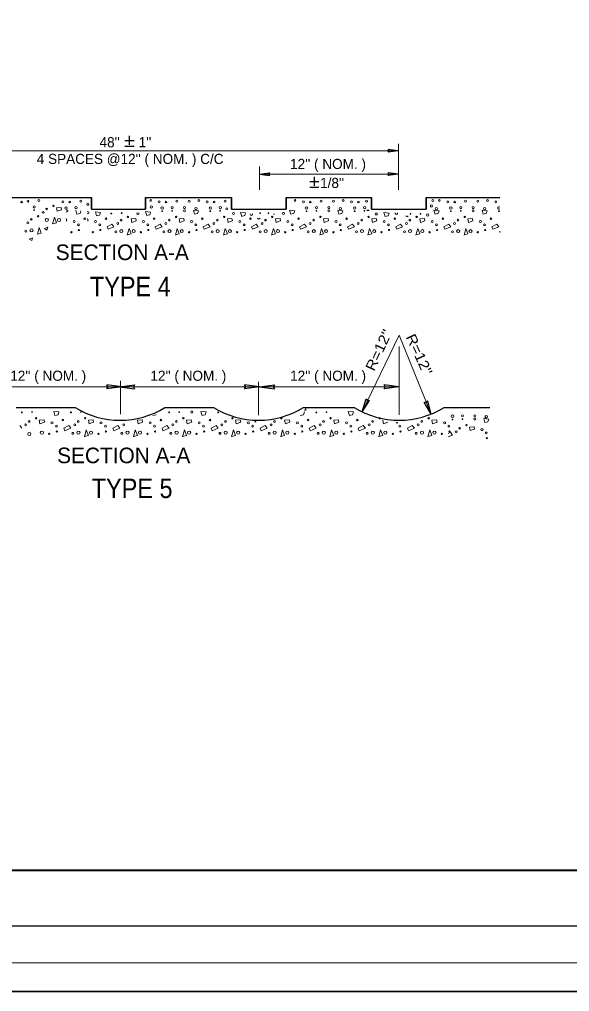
# Model space of a CAD drawing. Extents: x 290 to 799, y -237 to 274.
# Drawn here: x 636.8 to 711, y 9.9 to 141 of the extents above; entities that cross this region are included whole.
import ezdxf

# ---------------------------------------------------------------- set-up
doc = ezdxf.new("R2010")
doc.units = 0
doc.header["$LTSCALE"] = 0.52
doc.layers.add('1', color=7, linetype='Continuous', lineweight=13)
doc.layers.add('36', color=7, linetype='Continuous', lineweight=35)
doc.layers.add('60', color=7, linetype='Continuous')

msp = doc.modelspace()

# ---------------------------------------------------------------- linework, layer by layer
at = {"layer": '1', "lineweight": 25}
for p, q in [((651.0354, 124.6653), (652.2599, 124.6653)), ((651.6459, 124.0629), (651.6459, 125.2706)), ((651.0354, 123.9039), (652.2599, 123.9039)), ((687.8578, 123.2644), (686.5167, 123.4487)), ((687.8578, 123.2644), (686.5167, 123.0802)), ((669.179, 120.1131), (670.5201, 120.2973)), ((669.179, 120.1131), (670.5201, 119.9288)), ((676.5613, 118.5396), (676.5613, 119.7473)), ((687.8529, 120.1058), (686.5118, 120.2901)), ((687.8529, 120.1058), (686.5118, 119.9216)), ((675.9508, 119.142), (677.1753, 119.142)), ((675.9508, 118.3806), (677.1753, 118.3806)), ((650.6164, 91.4322), (648.61, 91.7079)), ((650.6164, 91.4322), (648.61, 91.1566)), ((650.3203, 91.4303), (652.3266, 91.7059)), ((650.3203, 91.4303), (652.3266, 91.1546)), ((669.1691, 91.4322), (667.1628, 91.7079)), ((669.1691, 91.4322), (667.1628, 91.1566)), ((669.1699, 91.4303), (671.1762, 91.7059)), ((669.1699, 91.4303), (671.1762, 91.1546)), ((687.9587, 91.4236), (685.9524, 91.6993)), ((687.9587, 91.4236), (685.9524, 91.148)), ((682.9919, 88.0725), (683.5609, 89.8235)), ((682.9919, 88.0725), (684.0121, 89.6052)), ((692.2827, 87.7591), (691.3683, 89.3571)), ((692.2827, 87.7591), (691.8332, 89.5444)), ((636.3495, 88.6513), (644.3233, 88.6513)), ((656.4267, 88.6513), (662.9774, 88.6513)), ((675.0808, 88.6513), (681.9393, 88.6513)), ((694.0427, 88.6513), (700.1986, 88.6513)), ((447.9023, 18.7664), (792.8764, 18.7664))]:
    msp.add_line(p, q, dxfattribs=at)
at = {"layer": '1', "lineweight": 35}
for p, q in [((646.5047, 115.3888), (646.5047, 116.9638)), ((653.8043, 115.3888), (653.8043, 116.9638)), ((665.3735, 115.3888), (665.3735, 116.9638)), ((672.7764, 115.3888), (672.7764, 116.9638)), ((684.2768, 115.3888), (684.2768, 116.9638)), ((691.6451, 115.3888), (691.6451, 116.9638))]:
    msp.add_line(p, q, dxfattribs=at)
at = {"layer": '1'}
for p, q in [((643.1202, 114.126), (643.1169, 114.1258)), ((643.1754, 113.8224), (643.1202, 114.126)), ((644.3988, 115.2482), (644.5643, 114.7239)), ((646.0019, 114.126), (645.9987, 114.1258)), ((646.0571, 113.8224), (646.0019, 114.126)), ((643.1169, 113.8027), (643.1754, 113.8224)), ((645.9987, 113.8027), (646.0571, 113.8224)), ((682.991, 88.0726), (687.991, 98.403)), ((692.282, 87.7585), (687.991, 98.403)), ((688.006, 87.6813), (688.006, 96.8716)), ((650.4318, 87.7438), (650.4318, 92.2545)), ((669.0438, 87.6248), (669.0438, 92.0943)), ((650.3199, 91.4312), (669.1696, 91.4312)), ((669.1696, 91.4312), (688.0192, 91.4312)), ((654.7868, 87.5912), (655.2465, 87.685)), ((685.7845, 86.9438), (685.8783, 86.4561)), ((685.8689, 86.4654), (686.4788, 86.6718)), ((637.13, 85.8462), (636.8486, 86.2216)), ((694.8903, 85.3054), (694.5703, 85.1251)), ((695.1663, 84.9375), (694.8903, 85.3054)), ((694.5943, 84.7074), (695.1663, 84.9375)), ((432.9033, 13.7665), (792.8764, 13.7665))]:
    msp.add_line(p, q, dxfattribs=at)
at = {"layer": '1', "lineweight": 40}
msp.add_line((462.9011, 26.2657), (787.8765, 26.2657), dxfattribs=at)
at = {"layer": '1', "lineweight": 35}
msp.add_lwpolyline([(426.7156, 9.899), (799.0729, 9.899), (799.0729, 273.8957), (426.7156, 273.8957)], close=True, dxfattribs=at)
at = {"layer": '1', "lineweight": 25}
for points in [[(686.5167, 123.0802), (686.6205, 123.2663), (686.5167, 123.4487)], [(670.5201, 120.2973), (670.4163, 120.1113), (670.5201, 119.9288)], [(686.5118, 119.9216), (686.6156, 120.1078), (686.5118, 120.2901)], [(648.61, 91.1566), (648.7653, 91.4351), (648.61, 91.7079)], [(652.3266, 91.7059), (652.1713, 91.4274), (652.3266, 91.1546)], [(667.1628, 91.1566), (667.3181, 91.4351), (667.1628, 91.7079)], [(671.1762, 91.7059), (671.021, 91.4274), (671.1762, 91.1546)], [(685.9524, 91.148), (686.1076, 91.4265), (685.9524, 91.6993)], [(683.5609, 89.8235), (683.7273, 89.5861), (684.0121, 89.6052)], [(691.3683, 89.3571), (691.6559, 89.3209), (691.8332, 89.5444)]]:
    msp.add_lwpolyline(points, dxfattribs=at)
at = {"layer": '1'}
for points in [[(682.9984, 117.1048), (682.996, 117.0948), (682.9807, 117.1047)], [(641.8934, 115.1208), (642.4913, 115.3232), (642.4361, 115.6267), (641.8107, 115.5899), (641.9026, 115.1117)], [(641.2957, 113.4284), (641.8107, 113.5663), (641.5256, 114.3114), (641.2863, 113.41)], [(644.5275, 114.7239), (644.9782, 114.8158), (645.0978, 115.1746)], [(647.169, 114.5178), (647.6196, 114.6097), (647.7393, 114.9684), (647.0402, 115.042), (647.2058, 114.5178)], [(651.9438, 113.6202), (652.5417, 113.8224), (652.4864, 114.126), (651.861, 114.0893), (651.953, 113.611)], [(653.9206, 114.5361), (654.3712, 114.6281), (654.4908, 114.9868), (653.7918, 115.0604), (653.9573, 114.5361)], [(658.4283, 113.6202), (659.0262, 113.8224), (658.971, 114.126), (658.3455, 114.0893), (658.4375, 113.611)], [(660.3783, 114.7239), (660.829, 114.8158), (660.9486, 115.1746), (660.2495, 115.2482), (660.4151, 114.7239)], [(664.9128, 113.6202), (665.5108, 113.8224), (665.4555, 114.126), (664.8301, 114.0893), (664.922, 113.611)], [(666.7278, 114.4293), (667.1785, 114.5213), (667.2981, 114.88), (666.5991, 114.9536), (666.7646, 114.4293)], [(671.3974, 113.6202), (671.9953, 113.8224), (671.9401, 114.126), (671.3146, 114.0893), (671.4066, 113.611)], [(673.3474, 114.7239), (673.798, 114.8158), (673.9177, 115.1746), (673.2186, 115.2482), (673.3842, 114.7239)], [(677.8819, 113.6202), (678.4798, 113.8224), (678.4246, 114.126), (677.7992, 114.0893), (677.8911, 113.611)], [(679.8319, 114.7239), (680.2826, 114.8158), (680.4022, 115.1746), (679.7032, 115.2482), (679.8687, 114.7239)], [(684.3665, 113.6202), (684.9643, 113.8224), (684.9092, 114.126), (684.2837, 114.0893), (684.3757, 113.611)], [(686.0712, 114.4047), (686.5218, 114.4967), (686.6413, 114.8554), (685.9423, 114.929), (686.1079, 114.4047)], [(690.851, 113.6202), (691.4489, 113.8224), (691.3937, 114.126), (690.7683, 114.0893), (690.8602, 113.611)], [(692.801, 114.7239), (693.2517, 114.8158), (693.3713, 115.1746), (692.6723, 115.2482), (692.8378, 114.7239)], [(697.3355, 113.6202), (697.9334, 113.8224), (697.8783, 114.126), (697.2528, 114.0893), (697.3448, 113.611)], [(699.2856, 114.7239), (699.7362, 114.8158), (699.8558, 115.1746), (699.1568, 115.2482), (699.3223, 114.7239)], [(639.2335, 112.0215), (639.7486, 112.1594), (639.4635, 112.9045), (639.2243, 112.0031)], [(651.346, 111.9278), (651.861, 112.0657), (651.5759, 112.8107), (651.3367, 111.9093)], [(657.8305, 111.9278), (658.3455, 112.0657), (658.0605, 112.8107), (657.8213, 111.9093)], [(664.3151, 111.9278), (664.8301, 112.0657), (664.545, 112.8107), (664.3058, 111.9093)], [(670.7996, 111.9278), (671.3146, 112.0657), (671.0295, 112.8107), (670.7903, 111.9093)], [(677.2841, 111.9278), (677.7992, 112.0657), (677.5141, 112.8107), (677.2748, 111.9093)], [(683.7687, 111.9278), (684.2837, 112.0657), (683.9986, 112.8107), (683.7594, 111.9093)], [(690.2532, 111.9278), (690.7683, 112.0657), (690.4832, 112.8107), (690.2439, 111.9093)], [(696.7378, 111.9278), (697.2528, 112.0657), (696.9677, 112.8107), (696.7285, 111.9093)], [(612.6208, 91.4312), (631.4703, 91.4312), (650.3199, 91.4312)], [(641.5583, 87.5912), (642.0179, 87.685), (642.14, 88.0509), (641.427, 88.126), (641.5958, 87.5912)], [(661.401, 87.5912), (661.8607, 87.685), (661.9827, 88.0509), (661.2696, 88.126), (661.4385, 87.5912)], [(674.6295, 87.5912), (675.0891, 87.685), (675.2111, 88.0509)], [(681.2437, 87.5912), (681.7033, 87.685), (681.8253, 88.0509), (681.1123, 88.126), (681.2813, 87.5912)], [(639.5693, 86.4654), (640.1792, 86.6718), (640.1228, 86.9814), (639.4849, 86.9438), (639.5788, 86.4561)], [(646.1836, 86.4654), (646.7933, 86.6718), (646.7371, 86.9814), (646.0991, 86.9438), (646.1929, 86.4561)], [(652.7978, 86.4654), (653.4076, 86.6718), (653.3513, 86.9814), (652.7133, 86.9438), (652.8072, 86.4561)], [(659.412, 86.4654), (660.0218, 86.6718), (659.9655, 86.9814), (659.3276, 86.9438), (659.4213, 86.4561)], [(666.0262, 86.4654), (666.6361, 86.6718), (666.5798, 86.9814), (665.9418, 86.9438), (666.0356, 86.4561)], [(672.6404, 86.4654), (673.2503, 86.6718), (673.1939, 86.9814), (672.556, 86.9438), (672.6498, 86.4561)], [(679.2548, 86.4654), (679.8645, 86.6718), (679.8083, 86.9814), (679.1703, 86.9438), (679.2641, 86.4561)], [(692.4832, 86.4654), (693.093, 86.6718), (693.0367, 86.9814), (692.3987, 86.9438), (692.4925, 86.4561)], [(699.5078, 86.6483), (699.9583, 86.7403), (700.078, 87.099), (699.3789, 87.1726), (699.5445, 86.6483)], [(645.5738, 84.7391), (646.0991, 84.8798), (645.8083, 85.6398), (645.5643, 84.7203)], [(652.188, 84.7391), (652.7133, 84.8798), (652.4226, 85.6398), (652.1785, 84.7203)], [(658.8022, 84.7391), (659.3276, 84.8798), (659.0368, 85.6398), (658.7928, 84.7203)], [(665.4165, 84.7391), (665.9418, 84.8798), (665.651, 85.6398), (665.407, 84.7203)], [(672.0308, 84.7391), (672.556, 84.8798), (672.2653, 85.6398), (672.0213, 84.7203)], [(678.6449, 84.7391), (679.1703, 84.8798), (678.8794, 85.6398), (678.6355, 84.7203)], [(685.2592, 84.7391), (685.7845, 84.8798), (685.4938, 85.6398), (685.2497, 84.7203)], [(691.8733, 84.7391), (692.3987, 84.8798), (692.1079, 85.6398), (691.8639, 84.7203)], [(697.5577, 85.5446), (698.1556, 85.7468), (698.1003, 86.0504), (697.4749, 86.0137), (697.5669, 85.5353)]]:
    msp.add_lwpolyline(points, dxfattribs=at)
for points in [[(640.1918, 112.7753), (640.615, 112.9501), (640.523, 112.5638)], [(648.7521, 112.6912), (649.5523, 113.0131), (649.2764, 113.381), (648.6233, 113.0131)], [(655.2367, 112.6912), (656.0368, 113.0131), (655.761, 113.381), (655.1078, 113.0131)], [(661.7212, 112.6912), (662.5214, 113.0131), (662.2455, 113.381), (661.5924, 113.0131)], [(668.2058, 112.6912), (669.0059, 113.0131), (668.73, 113.381), (668.0769, 113.0131)], [(674.6903, 112.6912), (675.4905, 113.0131), (675.2146, 113.381), (674.5615, 113.0131)], [(681.1748, 112.6912), (681.975, 113.0131), (681.6991, 113.381), (681.046, 113.0131)], [(687.6593, 112.6912), (688.4595, 113.0131), (688.1837, 113.381), (687.5306, 113.0131)], [(694.1439, 112.6912), (694.9441, 113.0131), (694.6682, 113.381), (694.0151, 113.0131)], [(700.6284, 112.6912), (701.4286, 113.0131), (701.1528, 113.381), (700.4996, 113.0131)], [(638.1298, 111.3684), (638.5528, 111.5432), (638.4609, 111.1568)], [(675.2532, 88.2643), (675.3843, 88.4831), (675.472, 88.3518)], [(668.5428, 86.7008), (668.6249, 86.8812), (668.6578, 86.6681)], [(687.5658, 86.5823), (687.7626, 86.5385), (687.6969, 86.6698)], [(642.928, 85.5178), (643.7443, 85.8462), (643.4628, 86.2216), (642.7967, 85.8462)], [(649.5423, 85.5178), (650.3584, 85.8462), (650.0771, 86.2216), (649.4109, 85.8462)], [(656.1565, 85.5178), (656.9727, 85.8462), (656.6913, 86.2216), (656.0251, 85.8462)], [(662.7708, 85.5178), (663.587, 85.8462), (663.3056, 86.2216), (662.6393, 85.8462)], [(669.385, 85.5178), (670.2012, 85.8462), (669.9198, 86.2216), (669.2536, 85.8462)], [(675.9992, 85.5178), (676.8154, 85.8462), (676.534, 86.2216), (675.8678, 85.8462)], [(682.6134, 85.5178), (683.4296, 85.8462), (683.1482, 86.2216), (682.4821, 85.8462)], [(689.2276, 85.5178), (690.0438, 85.8462), (689.7624, 86.2216), (689.0963, 85.8462)]]:
    msp.add_lwpolyline(points, close=True, dxfattribs=at)
for centre, radius in [((639.4392, 116.5743), 0.1325), ((654.4992, 116.5798), 0.1193), ((660.9837, 116.5798), 0.1193), ((673.9528, 116.5798), 0.1193), ((680.4374, 116.5798), 0.1193), ((692.52, 116.5665), 0.1325), ((693.4064, 116.5798), 0.1193), ((699.891, 116.5798), 0.1193), ((637.1075, 116.359), 0.1138), ((637.9642, 116.4528), 0.1138), ((638.803, 115.6967), 0.1429), ((640.4678, 115.4244), 0.1108), ((641.3876, 115.8475), 0.092), ((642.6676, 116.3871), 0.132), ((643.0844, 115.5538), 0.1733), ((643.5921, 116.359), 0.1138), ((644.431, 115.6029), 0.1429), ((645.0671, 116.4805), 0.1325), ((646.0201, 116.0589), 0.1429), ((654.5745, 115.6906), 0.163), ((655.6367, 116.3871), 0.132), ((656.0535, 115.5538), 0.1733), ((656.5611, 116.359), 0.1138), ((657.4, 115.6029), 0.1429), ((658.0362, 116.4805), 0.1325), ((659.0562, 115.6029), 0.1429), ((659.6924, 116.4805), 0.1325), ((660.5898, 115.4759), 0.163), ((662.1212, 116.3871), 0.132), ((662.538, 115.5538), 0.1733), ((663.0457, 116.359), 0.1138), ((663.8846, 115.6029), 0.1429), ((664.5208, 116.4805), 0.1325), ((664.7583, 115.436), 0.1429), ((675.0903, 116.3871), 0.132), ((675.5071, 115.5538), 0.1733), ((676.0148, 116.359), 0.1138), ((676.8536, 115.6029), 0.1429), ((677.4898, 116.4805), 0.1325), ((678.5098, 115.6029), 0.1429), ((679.146, 116.4805), 0.1325), ((680.0434, 115.4759), 0.163), ((681.5748, 116.3871), 0.132), ((681.9916, 115.5538), 0.1733), ((682.4993, 116.359), 0.1138), ((683.3382, 115.6029), 0.1429), ((692.3338, 115.8328), 0.1429), ((693.0125, 115.4759), 0.163), ((694.5439, 116.3871), 0.132), ((694.9607, 115.5538), 0.1733), ((695.4684, 116.359), 0.1138), ((696.3073, 115.6029), 0.1429), ((696.9434, 116.4805), 0.1325), ((697.9635, 115.6029), 0.1429), ((698.5996, 116.4805), 0.1325), ((699.497, 115.4759), 0.163), ((701.0284, 116.3871), 0.132), ((638.4057, 114.0175), 0.1108), ((638.7828, 115.2592), 0.0469), ((639.3255, 114.4406), 0.092), ((640.009, 114.9687), 0.1226), ((640.4973, 113.9393), 0.2094), ((642.1535, 113.9393), 0.2094), ((645.6036, 114.1076), 0.0994), ((648.4853, 114.1076), 0.0994), ((649.1838, 114.8102), 0.0559), ((650.5863, 114.8562), 0.0469), ((651.4379, 114.3468), 0.092), ((654.9699, 114.1076), 0.0994), ((656.046, 115.1194), 0.0559), ((657.3798, 115.1654), 0.0469), ((657.9225, 114.3468), 0.092), ((659.0562, 115.1701), 0.1429), ((661.4544, 114.1076), 0.0994), ((662.5306, 115.1194), 0.0559), ((663.8643, 115.1654), 0.0469), ((664.407, 114.3468), 0.092), ((665.6512, 114.8018), 0.1429), ((667.9389, 114.1076), 0.0994), ((669.2605, 114.8494), 0.0559), ((670.3611, 114.8585), 0.0469), ((670.8915, 114.3468), 0.092), ((672.403, 114.8265), 0.1429), ((674.4235, 114.1076), 0.0994), ((675.4996, 115.1194), 0.0559), ((676.8334, 115.1654), 0.0469), ((677.3761, 114.3468), 0.092), ((678.5098, 115.1701), 0.1429), ((680.908, 114.1076), 0.0994), ((681.9842, 115.1194), 0.0559), ((683.3179, 115.1654), 0.0469), ((683.8606, 114.3468), 0.092), ((684.9018, 114.7559), 0.1429), ((687.3926, 114.1076), 0.0994), ((689.5239, 114.7756), 0.0559), ((690.3452, 114.3468), 0.092), ((690.87, 114.7725), 0.0469), ((691.8347, 114.6054), 0.1429), ((693.8771, 114.1076), 0.0994), ((694.9533, 115.1194), 0.0559), ((696.287, 115.1654), 0.0469), ((696.8297, 114.3468), 0.092), ((697.9635, 115.1701), 0.1429), ((700.3616, 114.1076), 0.0994), ((701.4378, 115.1194), 0.0559), ((637.9469, 113.5618), 0.1226), ((638.4352, 112.5324), 0.2094), ((644.1727, 113.731), 0.1405), ((644.7502, 113.2964), 0.1225), ((647.0544, 113.731), 0.1405), ((647.6319, 113.2964), 0.1225), ((650.0593, 113.468), 0.1226), ((650.5181, 113.9237), 0.1108), ((653.539, 113.731), 0.1405), ((654.1164, 113.2964), 0.1225), ((656.5439, 113.468), 0.1226), ((657.0027, 113.9237), 0.1108), ((660.0235, 113.731), 0.1405), ((660.601, 113.2964), 0.1225), ((663.0284, 113.468), 0.1226), ((663.4872, 113.9237), 0.1108), ((666.5081, 113.731), 0.1405), ((667.0855, 113.2964), 0.1225), ((669.513, 113.468), 0.1226), ((669.9717, 113.9237), 0.1108), ((672.9926, 113.731), 0.1405), ((673.5701, 113.2964), 0.1225), ((675.9975, 113.468), 0.1226), ((676.4563, 113.9237), 0.1108), ((679.4771, 113.731), 0.1405), ((680.0546, 113.2964), 0.1225), ((682.482, 113.468), 0.1226), ((682.9408, 113.9237), 0.1108), ((685.9617, 113.731), 0.1405), ((686.5391, 113.2964), 0.1225), ((688.9666, 113.468), 0.1226), ((689.4254, 113.9237), 0.1108), ((692.4462, 113.731), 0.1405), ((693.0237, 113.2964), 0.1225), ((695.4511, 113.468), 0.1226), ((695.9099, 113.9237), 0.1108), ((698.9307, 113.731), 0.1405), ((699.5082, 113.2964), 0.1225), ((637.6883, 112.4446), 0.1301), ((643.8192, 112.2864), 0.0867), ((644.8237, 112.5857), 0.0775), ((646.7009, 112.2864), 0.0867), ((647.7055, 112.5857), 0.0775), ((649.8007, 112.3508), 0.1301), ((650.5477, 112.4386), 0.2094), ((652.2039, 112.4386), 0.2094), ((653.1855, 112.2864), 0.0867), ((654.19, 112.5857), 0.0775), ((656.2853, 112.3508), 0.1301), ((657.0322, 112.4386), 0.2094), ((658.6884, 112.4386), 0.2094), ((659.67, 112.2864), 0.0867), ((660.6745, 112.5857), 0.0775), ((662.7698, 112.3508), 0.1301), ((663.5168, 112.4386), 0.2094), ((665.173, 112.4386), 0.2094), ((666.1546, 112.2864), 0.0867), ((667.1591, 112.5857), 0.0775), ((669.2543, 112.3508), 0.1301), ((670.0013, 112.4386), 0.2094), ((671.6575, 112.4386), 0.2094), ((672.6391, 112.2864), 0.0867), ((673.6436, 112.5857), 0.0775), ((675.7389, 112.3508), 0.1301), ((676.4858, 112.4386), 0.2094), ((678.142, 112.4386), 0.2094), ((679.1236, 112.2864), 0.0867), ((680.1282, 112.5857), 0.0775), ((682.2234, 112.3508), 0.1301), ((682.9704, 112.4386), 0.2094), ((684.6266, 112.4386), 0.2094), ((685.6082, 112.2864), 0.0867), ((686.6127, 112.5857), 0.0775), ((688.7079, 112.3508), 0.1301), ((689.4549, 112.4386), 0.2094), ((691.1111, 112.4386), 0.2094), ((692.0927, 112.2864), 0.0867), ((693.0972, 112.5857), 0.0775), ((695.1925, 112.3508), 0.1301), ((695.9394, 112.4386), 0.2094), ((697.5956, 112.4386), 0.2094), ((698.5772, 112.2864), 0.0867), ((699.5818, 112.5857), 0.0775), ((637.1394, 87.9946), 0.057), ((638.4998, 88.0416), 0.0478), ((643.7536, 87.9946), 0.057), ((645.114, 88.0416), 0.0478), ((656.9821, 87.9946), 0.057), ((658.3425, 88.0416), 0.0478), ((660.0525, 88.0463), 0.1458), ((663.5963, 87.9946), 0.057), ((676.8247, 87.9946), 0.057), ((678.1852, 88.0416), 0.0478), ((638.1151, 86.775), 0.113), ((639.0533, 87.2066), 0.0938), ((641.1964, 86.5785), 0.1433), ((642.6559, 86.9626), 0.1014), ((644.7294, 86.775), 0.113), ((645.6676, 87.2066), 0.0938), ((647.8106, 86.5785), 0.1433), ((654.4249, 86.5785), 0.1433), ((655.8844, 86.9626), 0.1014), ((657.9578, 86.775), 0.113), ((658.896, 87.2066), 0.0938), ((661.0391, 86.5785), 0.1433), ((662.4986, 86.9626), 0.1014), ((664.5721, 86.775), 0.113), ((665.5103, 87.2066), 0.0938), ((667.6533, 86.5785), 0.1433), ((671.1863, 86.775), 0.113), ((672.1245, 87.2066), 0.0938), ((674.2676, 86.5785), 0.1433), ((675.7271, 86.9626), 0.1014), ((677.8005, 86.775), 0.113), ((678.7387, 87.2066), 0.0938), ((680.8818, 86.5785), 0.1433), ((682.3413, 86.9626), 0.1014), ((684.4147, 86.775), 0.113), ((685.3529, 87.2066), 0.0938), ((691.029, 86.775), 0.113), ((691.9672, 87.2066), 0.0938), ((694.1102, 86.5785), 0.1433), ((695.1829, 87.4782), 0.1733), ((695.1754, 87.0438), 0.0559), ((696.5294, 87.5273), 0.1429), ((696.5092, 87.0898), 0.0469), ((698.1856, 87.5273), 0.1429), ((698.1856, 87.0945), 0.1429), ((699.7192, 87.4003), 0.163), ((637.6472, 86.3102), 0.125), ((638.1361, 85.0843), 0.2136), ((639.8346, 85.2603), 0.2136), ((641.7854, 86.1352), 0.125), ((641.8605, 85.4103), 0.079), ((643.9976, 85.1707), 0.1327), ((644.2614, 86.3102), 0.125), ((644.7595, 85.2603), 0.2136), ((646.4488, 85.2603), 0.2136), ((648.3996, 86.1352), 0.125), ((648.4747, 85.4103), 0.079), ((650.6118, 85.1707), 0.1327), ((650.8756, 86.3102), 0.125), ((651.3737, 85.2603), 0.2136), ((653.0631, 85.2603), 0.2136), ((655.0139, 86.1352), 0.125), ((655.0889, 85.4103), 0.079), ((657.2261, 85.1707), 0.1327), ((657.4899, 86.3102), 0.125), ((657.988, 85.2603), 0.2136), ((659.6773, 85.2603), 0.2136), ((661.6281, 86.1352), 0.125), ((661.7031, 85.4103), 0.079), ((663.8403, 85.1707), 0.1327), ((664.1041, 86.3102), 0.125), ((664.6022, 85.2603), 0.2136), ((666.2915, 85.2603), 0.2136), ((668.2423, 86.1352), 0.125), ((668.3174, 85.4103), 0.079), ((670.4545, 85.1707), 0.1327), ((670.7183, 86.3102), 0.125), ((671.2164, 85.2603), 0.2136), ((672.9058, 85.2603), 0.2136), ((674.8566, 86.1352), 0.125), ((674.9316, 85.4103), 0.079), ((677.0688, 85.1707), 0.1327), ((677.3326, 86.3102), 0.125), ((677.8307, 85.2603), 0.2136), ((679.52, 85.2603), 0.2136), ((681.4708, 86.1352), 0.125), ((681.5458, 85.4103), 0.079), ((683.683, 85.1707), 0.1327), ((683.9468, 86.3102), 0.125), ((684.4449, 85.2603), 0.2136), ((686.1342, 85.2603), 0.2136), ((688.085, 86.1352), 0.125), ((688.1601, 85.4103), 0.079), ((690.2972, 85.1707), 0.1327), ((690.561, 86.3102), 0.125), ((691.0591, 85.2603), 0.2136), ((692.7484, 85.2603), 0.2136), ((694.6992, 86.1352), 0.125), ((694.7743, 85.4103), 0.079), ((695.6733, 85.3924), 0.1226), ((696.1321, 85.8481), 0.1108), ((697.0519, 86.2712), 0.092), ((699.1529, 85.6554), 0.1405), ((699.7304, 85.2208), 0.1225), ((640.8358, 85.105), 0.0885), ((647.4501, 85.105), 0.0885), ((654.0643, 85.105), 0.0885), ((660.6785, 85.105), 0.0885), ((667.2928, 85.105), 0.0885), ((673.907, 85.105), 0.0885), ((680.5212, 85.105), 0.0885), ((687.1354, 85.105), 0.0885), ((693.7497, 85.105), 0.0885), ((699.8039, 84.5101), 0.0775)]:
    msp.add_circle(centre, radius, dxfattribs=at)
for centre, radius, start, end in [((683.6011, 116.4805), 0.1325, 49.41339, 24.32434), ((701.4453, 115.5538), 0.1733, 40.87134, 319.12866), ((643.2054, 115.1701), 0.1429, 231.75126, 128.24873), ((646.0335, 114.9286), 0.1429, 231.75126, 128.24873), ((652.7778, 114.7922), 0.1429, 113.45601, 66.54398), ((668.0505, 114.7002), 0.163, 156.0898, 21.52345), ((669.0801, 114.2322), 0.1733, 197.49061, 340.12264), ((671.1156, 114.8558), 0.1429, 246.86292, 290.75033), ((683.7885, 115.3443), 0.1429, 197.71676, 339.89649), ((687.619, 114.8438), 0.163, 161.44521, 16.16804), ((689.0217, 114.577), 0.1733, 202.56565, 335.04761), ((701.677, 112.3508), 0.1301, 140.72274, 219.27726)]:
    msp.add_arc(centre, radius, start, end, dxfattribs=at)
at = {"layer": '1', "lineweight": 25}
for centre in [(650.3749, 98.4029), (669.0291, 98.4029), (687.9909, 98.4029)]:
    msp.add_arc(centre, 11.4768, 238.1772, 301.8228, dxfattribs=at)
at = {"layer": '36', "lineweight": 13}
for p, q in [((612.3022, 123.2638), (687.8908, 123.2638)), ((687.8908, 118.0138), (687.8908, 124.1849)), ((669.1788, 118.0138), (669.1788, 121.1638)), ((687.8908, 120.1138), (669.1788, 120.1138))]:
    msp.add_line(p, q, dxfattribs=at)
at = {"layer": '36', "lineweight": 25}
for p, q in [((634.9011, 116.9638), (646.5047, 116.9638)), ((653.8043, 116.9638), (665.3735, 116.9638)), ((672.7764, 116.9638), (684.2768, 116.9638)), ((691.6451, 116.9638), (701.5763, 116.9638)), ((646.5047, 115.3888), (653.8043, 115.3888)), ((665.3735, 115.3888), (672.7764, 115.3888)), ((684.2768, 115.3888), (691.6451, 115.3888))]:
    msp.add_line(p, q, dxfattribs=at)

# ---------------------------------------------------------------- texts
at = {"layer": '1'}
for p in [(641.7006, 108.5328), (641.8947, 81.1422)]:
    msp.add_text('SECTION A-A', height=2.1, dxfattribs=at).set_placement(p)
at = {"layer": '1', "width": 0.9}
for s, p in [('TYPE 4', (646.3115, 103.6578)), ('TYPE 5', (646.5561, 76.4432))]:
    msp.add_text(s, height=2.625, dxfattribs=at).set_placement(p)
at = {"layer": '36'}
for s, p in [("48''     1''", (647.6079, 123.744)), ("4 SPACES @12'' ( NOM. ) C/C ", (639.1467, 121.4923)), ("12'' ( NOM. )", (673.2844, 120.815)), ("1/8''", (677.336, 118.2524)), ("12'' ( NOM. )", (635.5752, 92.253)), ("12'' ( NOM. )", (654.4618, 92.253)), ("12'' ( NOM. )", (673.2922, 92.253))]:
    msp.add_text(s, height=1.365, dxfattribs=at).set_placement(p)
at = {"layer": '60', "width": 1.15}
for rotation, p in [(65.086, (684.6159, 93.4533)), (294.571, (688.8498, 98.1768))]:
    msp.add_text("R=12''", height=1.365, rotation=rotation, dxfattribs=at).set_placement(p)

doc.saveas('drawing.dxf')
